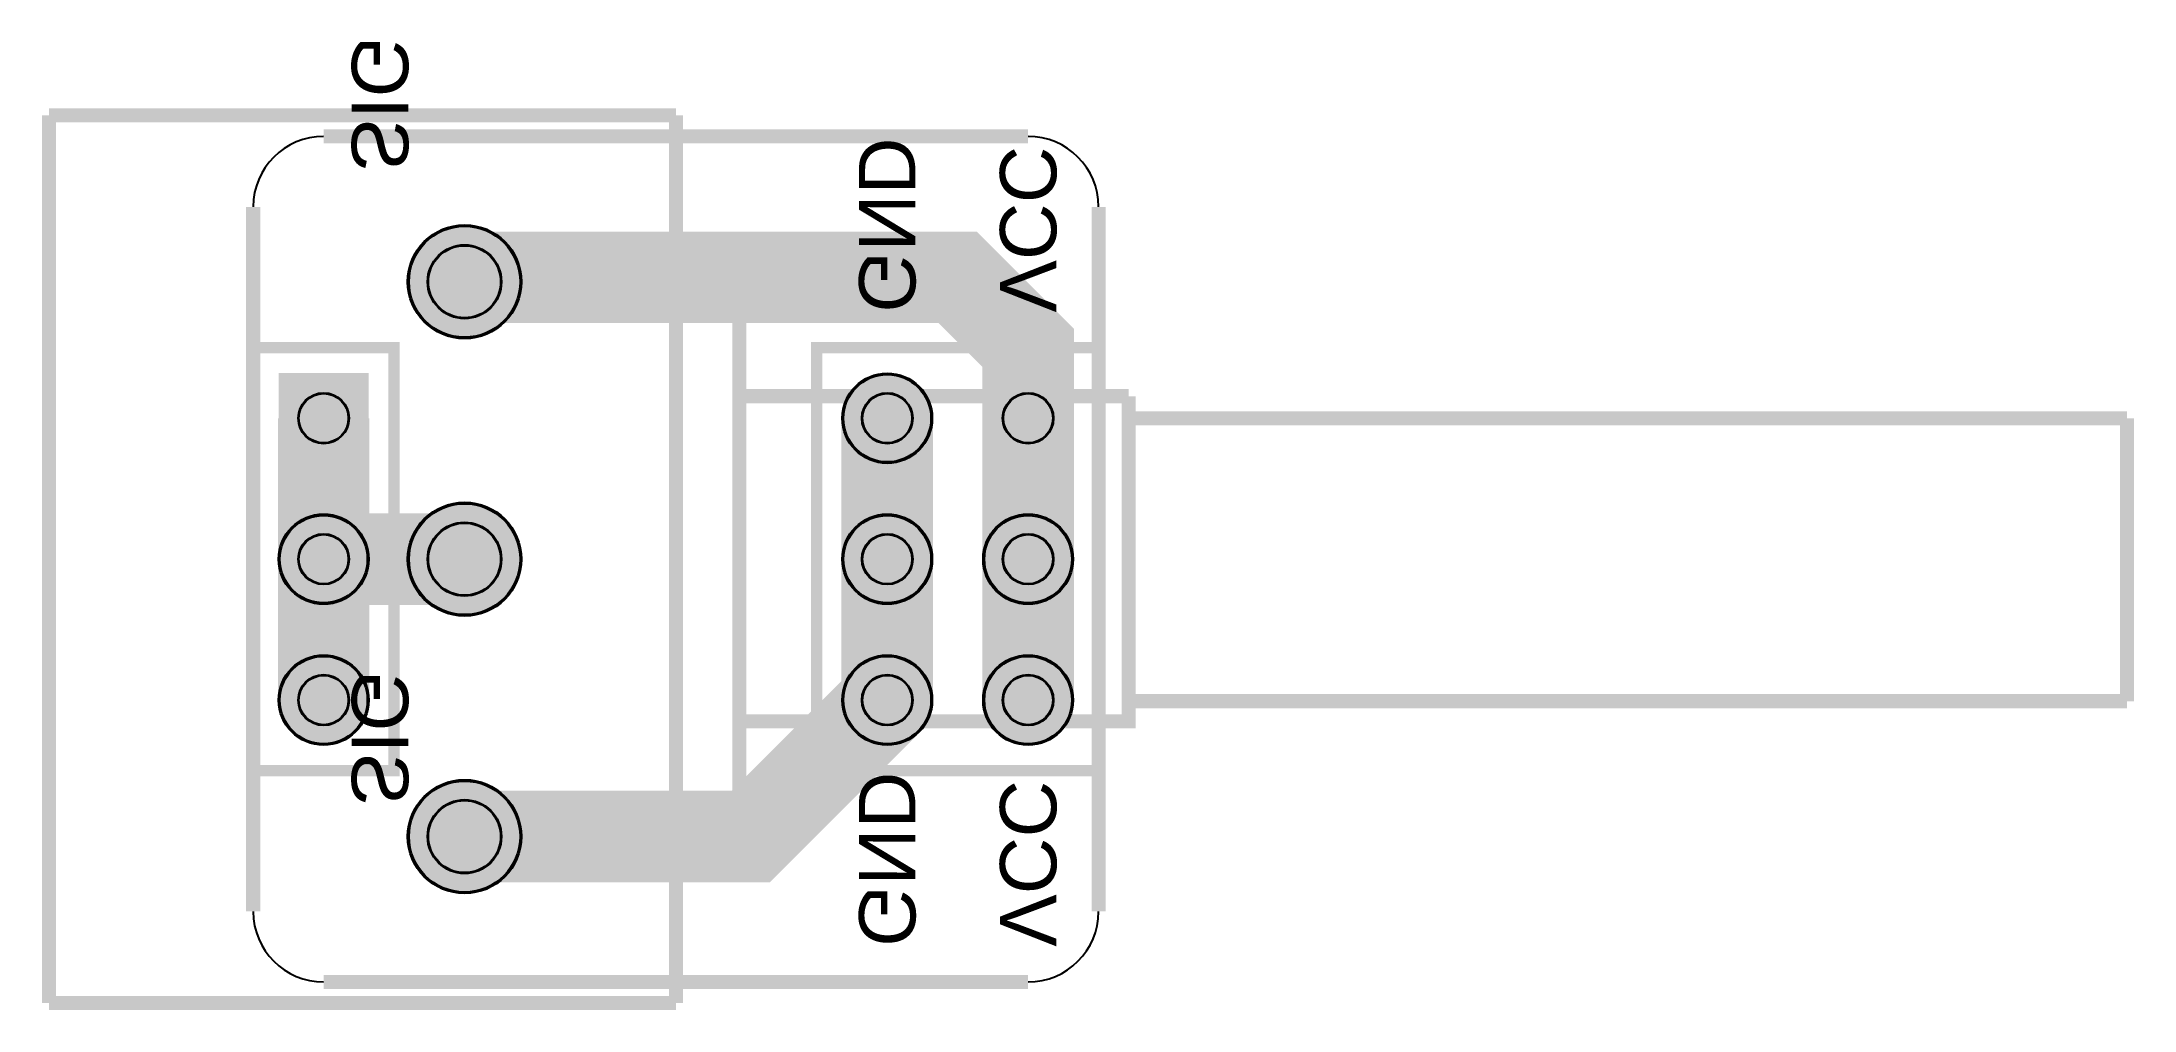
# Model space of a CAD drawing. Extents: x -150 to 1335, y -20 to 667.
import ezdxf

# ---------------------------------------------------------------- set-up
doc = ezdxf.new("R2010")
doc.units = 9
for name, color, linetype, true_color in [('BoardOutLine', 7, 'Continuous', 0xff00ff), ('BottomLayer', 7, 'Continuous', 0x0000ff), ('BottomSilkLayer', 7, 'Continuous', 0x66cc33), ('BottomSolderMaskLayer', 7, 'Continuous', 0xaa00ff), ('Multi-Layer', 7, 'Continuous', 0xc0c0c0), ('TopLayer', 7, 'Continuous', 0xff0000), ('TopSilkLayer', 7, 'Continuous', 0xffcc00), ('TopSolderMaskLayer', 7, 'Continuous', 0x800080)]:
    doc.layers.add(name, color=color, linetype=linetype, true_color=true_color)
doc.styles.get("Standard").update_dxf_attribs({"font": 'arial.ttf'})

msp = doc.modelspace()

# ---------------------------------------------------------------- hatches: boundary and pattern name
at = {"layer": 'BottomSolderMaskLayer'}
for points in [[(109.63, 496.85, 1), (190.37, 496.85, 1)], [(18, 432), (18, 368), (82, 368), (82, 432)], [(418, 400, 1), (482, 400, 1)], [(518, 432), (518, 368), (582, 368), (582, 432)], [(18, 300, 1), (82, 300, 1)], [(109.63, 300, 1), (190.37, 300, 1)], [(418, 300, 1), (482, 300, 1)], [(518, 300, 1), (582, 300, 1)], [(18, 200, 1), (82, 200, 1)], [(418, 200, 1), (482, 200, 1)], [(518, 200, 1), (582, 200, 1)], [(109.63, 103.15, 1), (190.37, 103.15, 1)]]:
    msp.add_hatch(color=256, dxfattribs=at).paths.add_polyline_path(points)
at = {"layer": 'Multi-Layer'}
for points in [[(110.63, 496.85, 1), (189.37, 496.85, 1)], [(19, 431), (19, 369), (81, 369), (81, 431)], [(419, 400, 1), (481, 400, 1)], [(519, 431), (519, 369), (581, 369), (581, 431)], [(19, 300, 1), (81, 300, 1)], [(110.63, 300, 1), (189.37, 300, 1)], [(419, 300, 1), (481, 300, 1)], [(519, 300, 1), (581, 300, 1)], [(19, 200, 1), (81, 200, 1)], [(419, 200, 1), (481, 200, 1)], [(519, 200, 1), (581, 200, 1)], [(110.63, 103.15, 1), (189.37, 103.15, 1)]]:
    msp.add_hatch(color=256, dxfattribs=at).paths.add_polyline_path(points)
at = {"layer": 'TopSolderMaskLayer'}
for points in [[(109.63, 496.85, 1), (190.37, 496.85, 1)], [(18, 432), (18, 368), (82, 368), (82, 432)], [(418, 400, 1), (482, 400, 1)], [(518, 432), (518, 368), (582, 368), (582, 432)], [(18, 300, 1), (82, 300, 1)], [(109.63, 300, 1), (190.37, 300, 1)], [(418, 300, 1), (482, 300, 1)], [(518, 300, 1), (582, 300, 1)], [(18, 200, 1), (82, 200, 1)], [(418, 200, 1), (482, 200, 1)], [(518, 200, 1), (582, 200, 1)], [(109.63, 103.15, 1), (190.37, 103.15, 1)]]:
    msp.add_hatch(color=256, dxfattribs=at).paths.add_polyline_path(points)

# ---------------------------------------------------------------- linework, layer by layer
at = {"layer": 'BoardOutLine', "const_width": 10}
for points in [[(50, 600), (550, 600)], [(0, 49.998), (0, 550)], [(600, 550), (600, 49.998)], [(550, -0.002), (50, -0.002)]]:
    msp.add_lwpolyline(points, dxfattribs=at)
at = {"layer": 'BoardOutLine'}
for centre, start, end in [((50, 550), 90, 180), ((550, 550), 0, 90), ((50, 49.998), 180, 270), ((550, 49.998), 270, 0)]:
    msp.add_arc(centre, 50, start, end, dxfattribs=at)
at = {"layer": 'BottomLayer', "const_width": 65}
for points in [[(550, 400), (550, 450), (500, 500), (153.15, 500), (150, 496.85)], [(50, 200), (50, 400)], [(450, 200), (450, 400)], [(550, 200), (550, 400)], [(50, 300), (150, 300)], [(150, 103.15), (353.15, 103.15), (450, 200)]]:
    msp.add_lwpolyline(points, dxfattribs=at)
at = {"layer": 'BottomSilkLayer'}
for points, const_width in [([(0, 375), (0, 450), (100, 450), (100, 150), (0, 150)], 8), ([(600, 150), (400, 150), (400, 450), (600, 450), (600, 150), (600, 341.67)], 8), ([(0, 150), (0, 375)], 7.992)]:
    msp.add_lwpolyline(points, dxfattribs=dict(at, const_width=const_width))
at = {"layer": 'BottomSolderMaskLayer'}
for centre, radius in [((150, 496.85), 40.37), ((150, 496.851), 26.241), ((450, 400), 32), ((50, 400), 18.065), ((450, 400), 18.065), ((550, 400), 18.065), ((50, 300), 32), ((150, 300), 40.37), ((450, 300), 32), ((550, 300), 32), ((50, 300), 18.065), ((150, 300), 26.241), ((450, 300), 18.065), ((550, 300), 18.065), ((50, 200), 32), ((450, 200), 32), ((550, 200), 32), ((50, 200), 18.065), ((450, 200), 18.065), ((550, 200), 18.065), ((150, 103.15), 40.37), ((150, 103.148), 26.241)]:
    msp.add_circle(centre, radius, dxfattribs=at)
at = {"layer": 'Multi-Layer'}
for centre, radius in [((150, 496.85), 39.37), ((150, 496.851), 25.591), ((450, 400), 31), ((50, 400), 17.5), ((450, 400), 17.5), ((550, 400), 17.5), ((50, 300), 31), ((150, 300), 39.37), ((450, 300), 31), ((550, 300), 31), ((50, 300), 17.5), ((150, 300), 25.591), ((450, 300), 17.5), ((550, 300), 17.5), ((50, 200), 31), ((450, 200), 31), ((550, 200), 31), ((50, 200), 17.5), ((450, 200), 17.5), ((550, 200), 17.5), ((150, 103.15), 39.37), ((150, 103.148), 25.591)]:
    msp.add_circle(centre, radius, dxfattribs=at)
at = {"layer": 'TopLayer', "const_width": 65}
for points in [[(550, 400), (550, 450), (500, 500), (153.15, 500), (150, 496.85)], [(50, 200), (50, 400)], [(450, 200), (450, 400)], [(550, 200), (550, 400)], [(50, 300), (150, 300)], [(150, 103.15), (353.15, 103.15), (450, 200)]]:
    msp.add_lwpolyline(points, dxfattribs=at)
at = {"layer": 'TopSilkLayer', "const_width": 10}
for points in [[(-145, 615.001), (-145, -14.96)], [(300, 615.001), (-145, 615.001)], [(300, 615.001), (300, -14.921)], [(300, 500.001), (345, 500.001)], [(345, 500.001), (345, 101.351)], [(345.747, 415.65), (621.338, 415.65)], [(621.338, 415.65), (621.338, 185.001), (345.747, 185.001)], [(621.338, 400.001), (1330, 400.001)], [(1330, 400.001), (1330, 199.224)], [(621.338, 199.224), (1330, 199.224)], [(345, 100.001), (300, 100.001)], [(-145, -14.999), (300, -14.999)]]:
    msp.add_lwpolyline(points, dxfattribs=at)
at = {"layer": 'TopSolderMaskLayer'}
for centre, radius in [((150, 496.85), 40.37), ((150, 496.851), 26.241), ((450, 400), 32), ((50, 400), 18.065), ((450, 400), 18.065), ((550, 400), 18.065), ((50, 300), 32), ((150, 300), 40.37), ((450, 300), 32), ((550, 300), 32), ((50, 300), 18.065), ((150, 300), 26.241), ((450, 300), 18.065), ((550, 300), 18.065), ((50, 200), 32), ((450, 200), 32), ((550, 200), 32), ((50, 200), 18.065), ((450, 200), 18.065), ((550, 200), 18.065), ((150, 103.15), 40.37), ((150, 103.148), 26.241)]:
    msp.add_circle(centre, radius, dxfattribs=at)

# ---------------------------------------------------------------- texts
at = {"layer": 'BottomSilkLayer', "text_generation_flag": 2}
for s, p in [('SIG', (70, 575)), ('GND', (430, 475)), ('VCC', (530, 475)), ('SIG', (70, 125)), ('GND', (430, 25)), ('VCC', (530, 25))]:
    msp.add_text(s, height=40, rotation=270, dxfattribs=at).set_placement(p)

doc.saveas('drawing.dxf')
